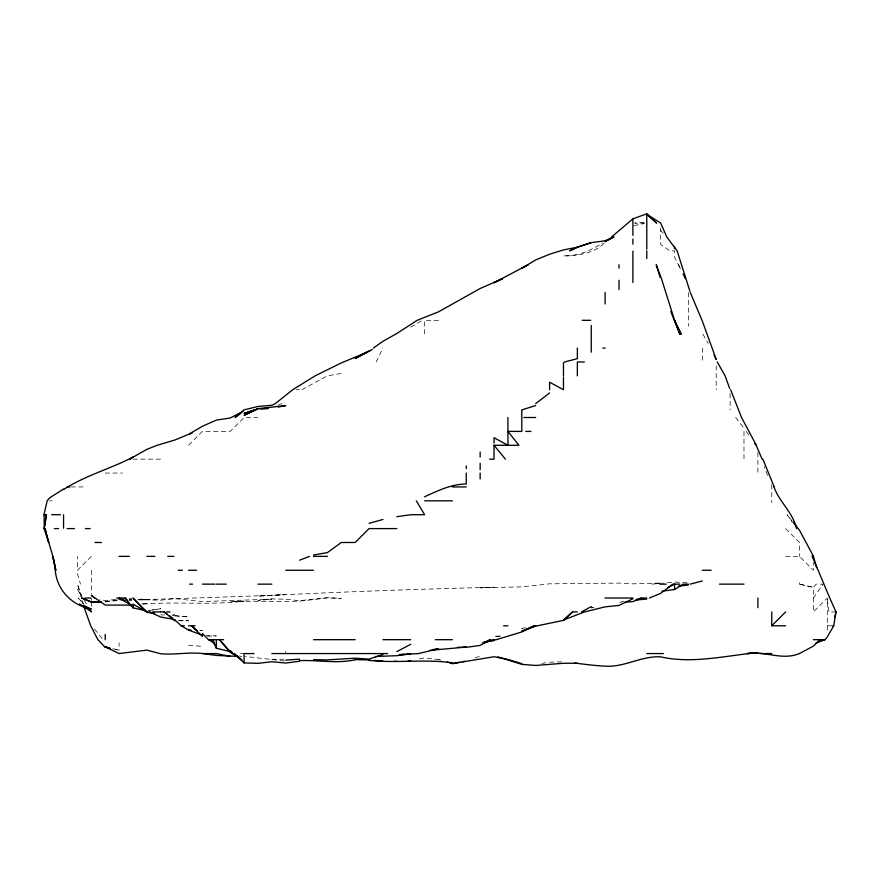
<?xml version="1.0" encoding="UTF-8"?>
<svg xmlns="http://www.w3.org/2000/svg" width="880" height="880" viewBox="0 0 880 880"><rect width="100%" height="100%" fill="white"/><g stroke="black" fill="none" stroke-linecap="round" stroke-linejoin="round"><path stroke-width="0.66" stroke-dasharray="4.4 3.3" d="M376.145 361.966L382.943 348.073M813.417 598.026L823.108 584.144L816.035 584.144L813.417 587.411L813.417 611.919L827.299 598.026L827.299 631.95M188.54 445.28L202.422 431.398L230.197 431.398L244.079 417.505L257.972 417.505M91.333 556.369L77.451 570.262L77.451 556.369M604.021 243.419C593.175 253.968 577.786 255.376 563.464 255.904C577.808 256.597 590.887 250.195 602.811 242.946M410.718 327.184L421.113 320.991M301.851 389.741L327.404 375.848L341.286 373.483M278.08 404.976L281.82 403.623M475.101 657.921L480.15 656.172M624.063 601.161L619.014 602.536L621.533 602.36M419.551 658.812L424.6 657.822L441.012 660.044M634.161 225.577L644.259 223.597M525.591 627.693L521.807 628.408L525.591 627.902M149.402 610.522L160.765 608.707L148.137 610.445M172.128 615.274L174.647 614.878L172.128 615.208L188.54 616.913L172.128 615.857M542.003 663.366L545.798 662.772M105.226 601.524L117.843 599.764M659.417 583.176L651.871 584.144L674.553 582.109L688.446 582.813M105.226 602.008L119.108 600.336M143.088 603.9L146.883 603.449L141.834 603.856M115.324 599.489L105.226 600.622L99.88 599.324M129.206 598.466L131.736 598.18M644.094 222.607L634.7 223.102L644.094 223.102M500.346 635.998L494.032 636.317L500.346 636.306M143.088 604.12C176.737 601.304 210.518 605.418 244.079 601.172L230.197 601.458L285.747 601.557L299.629 601.128L327.404 598.037L341.286 598.4L327.404 597.542L299.629 600.71L285.747 599.203L271.854 598.928L257.972 600.391L271.854 599.137L202.422 601.579L174.647 598.62L160.765 600.193L138.039 599.577M659.406 583.066L632.896 583.847L619.014 583.099L549.582 583.825L521.807 586.894L480.15 587.807L494.032 587.246C415.294 589.226 336.633 591.954 257.972 596.112L285.747 594.583C236.434 596.937 187.308 598.048 138.039 599.929L146.883 599.808L138.039 598.686M207.471 636.218L216.315 635.91L206.206 635.525M549.582 662.167L562.199 661.859M129.206 600.127L131.736 600.072M271.854 659.318L285.747 659.186M438.493 320.309L424.6 320.309L424.6 334.191M296.153 389.741L299.629 389.741M132.99 459.162L160.765 459.162M105.226 473.055L122.375 473.055M71.005 486.937L85.712 486.937M49.676 500.83L51.997 500.83M785.642 556.369L799.535 556.369L813.417 570.262L813.417 562.683M799.535 584.144L813.417 587.411L799.535 584.144L799.535 582.274L799.887 584.144M836 611.919L828.872 611.919L827.189 598.026M178.442 620.774L188.54 620.774L178.442 620.411M827.299 625.801L832.7 625.801M240.46 653.576L244.079 653.576M129.206 599.335L131.736 599.412M199.903 630.399L202.422 630.476L198.638 630.245M160.765 614.823L164.549 614.966M188.54 645.205L202.422 646.404M129.206 599.896L131.736 600.171M284.482 660.946L245.344 656.524M115.324 649.44L119.108 650.21L119.108 642.785M112.794 648.692L119.108 650.21M438.493 659.417L441.012 660.176M239.404 655.853L241.747 656.766M785.642 528.594L799.535 542.487L799.535 556.369M83.82 603.845L78.188 598.026L83.82 603.977M94.512 629.002L103.081 639.683M792.253 521.125L787.149 514.712L792.22 522.192M735.658 417.505L743.985 428.12M746.218 431.398L749.243 435.666M81.543 595.837L77.451 589.27L81.18 595.837M84.304 600.347L86.416 603.812M767.547 475.387L764.302 466.741M702.955 334.191L708.18 343.453M678.447 264.759L680.768 269.39L674.553 257.136L674.553 250.877L669.955 250.877L660.671 244.354L660.671 228.041M81.972 596.772L77.451 584.144L81.048 596.772M77.451 573.639L80.498 584.144M82.082 600.556L83.105 604.34M771.76 484.671L771.76 502.656M757.878 452.408L757.878 473.055M743.985 431.398L743.985 459.162M730.103 393.525L730.103 410.003M716.21 365.75L716.21 389.741M702.328 348.073L702.328 361.966M688.446 292.534L688.446 326.249M285.747 651.365L285.747 653.345M91.333 570.262L91.333 594.242M91.333 598.026L91.333 600.556M91.333 601.821L91.333 606.87M593.758 607.618L591.239 607.794L593.758 607.651M663.289 233.288L660.671 230.516L663.278 233.288"/><path stroke-width="1.32" d="M619.014 268.191L619.014 264.759M44.726 526.075L46.387 514.712L44.066 514.712L44.363 528.594M815.76 643.192L825.121 639.683L827.299 636.867L833.734 625.801L836 611.919C827.53 593.549 820.281 574.882 812.207 556.369L813.417 556.215L813.417 558.69M44.066 528.594L45.067 528.594L48.73 542.487L44.066 528.594L46.387 514.712M44 514.712L47.146 500.83L49.676 497.838L63.558 489.038M834.801 616.968L836 611.919M785.642 625.801L771.76 625.801L785.642 611.919M820.083 639.683L813.417 646.107L799.535 653.521M530.64 627.22L563.464 620.345L572.528 611.919L577.357 611.919M563.464 620.345L572.528 611.919M611.589 236.984L632.896 218.823L646.778 213.84L656.612 223.102L646.778 214.214L660.671 223.047L666.787 236.984L677.149 250.877L689.953 291.39M535.689 403.623L549.582 392.964M63.558 489.577C85.041 475.541 110.341 468.908 132.99 457.127L129.558 459.162L146.883 449.35L157.146 445.28L174.647 440.099L188.54 434.368L202.422 426.261L216.315 420.123L230.197 418.022L242.913 411.499M241.076 413.105L235.048 417.505L244.079 409.849L257.972 406.494L271.854 405.262L275.308 403.623L292.688 389.741L315.128 375.848L341.286 362.934L367.796 351.912M373.384 348.073L382.943 341.297L396.836 333.509L417.164 320.309L438.493 311.839L480.15 288.508L502.601 278.652L494.032 282.733L528.176 264.759L521.807 268.29L535.689 259.919L549.582 254.243L563.464 249.931L577.357 247.192L591.239 242.627L605.121 240.79L614.031 236.984L605.121 241.417M661.936 591.184L674.553 589.523L683.067 584.144L688.446 584.144M369.061 351.384L372.284 349.404M605.121 241.659L611.765 237.655M581.658 611.919L591.239 606.54M369.061 350.823L355.168 358.501L367.906 351.978M396.836 651.607L410.718 644.292M667.612 587.752L674.553 584.144L674.553 589.523M577.357 247.192L569.69 250.877L577.357 247.214L591.239 242.627M632.896 598.774L619.014 605.396L605.121 606.859L584.54 611.919L563.464 620.026M257.972 408.87L244.079 413.38L257.972 408.859L244.079 415.316L257.972 408.661L285.747 405.57L278.168 407.055M482.383 643.247L490.226 639.683L480.15 645.414L466.257 647.339L457.424 647.317M424.6 496.782C437.844 490.677 451.352 484.143 466.257 483.978L466.257 473.055M189.772 434.126L192.236 433.037M646.778 598.026L641.564 598.026L632.896 601.623L625.328 602.118M649.341 598.026L660.671 593.384L672.76 584.144L679.789 584.144M299.629 560.164L309.507 556.369M526.68 629.057L535.205 625.801L521.807 631.961L496.298 639.683L490.248 640.519M521.807 630.916L535.689 625.801L531.905 626.516M382.943 654.511L369.061 659.12L355.168 658.174L327.404 659.901L313.511 659.659M482.669 643.434L494.032 639.683M535.689 405.526L521.807 409.915L521.807 431.398L507.925 431.398L518.936 445.28L494.032 445.28L494.032 459.162L489.566 459.162M369.061 523.314L382.943 519.497M690.173 584.144L702.328 580.965M636.614 599.302L641.564 598.026M799.37 653.576C782.045 660.825 764.841 650.639 747.263 653.576L757.878 652.641C725.692 655.501 692.89 664.169 660.671 656.854C641.531 655.721 624.547 667.458 605.121 666.16C594.968 665.687 584.903 664.312 574.827 663.058M447.326 662.079L452.375 663.608L459.954 662.178M462.473 661.705L465.003 661.232M313.511 555.005L327.404 552.607L341.286 542.487L355.168 542.487L369.061 528.594L396.836 528.594M483.934 642.136L494.032 640.574M396.836 516.692L410.718 514.712L424.6 514.712L416.306 500.83M433.444 649.429L438.493 648.736L418.594 653.576L399.355 654.709M452.375 663.608L494.032 656.733L507.925 659.45L521.807 663.652M299.629 661.232L285.747 663.047L271.854 661.727L257.972 663.355L244.079 662.915L234.058 653.576L240.075 658.262M355.168 659.78C336.754 663.861 318.175 659.901 299.629 660.594M678.348 586.179L688.446 584.958M375.375 656.502L396.836 655.677L410.718 653.851L406.934 654.093M635.426 600.039L646.778 599.06M285.747 660.099L299.629 659.175M399.355 654.577L404.404 654.258M408.188 660.704L410.718 660.55M429.649 650.375L466.257 647.064L463.738 647.108M101.431 601.667L91.333 602.03L81.763 598.026L91.333 602.03L101.431 602.019M131.736 605.132L105.226 605.066L91.333 595.364L94.534 598.026M577.357 663.234L563.464 663.278L535.689 665.456L521.807 664.356L497.827 656.832M110.275 648.395L105.226 646.866L119.108 653.543L146.883 650.122L160.765 653.774C174.691 654.94 188.507 652.025 202.422 653.521L216.315 655.435L237.776 656.381M582.208 320.309L590.667 320.309M602.8 348.073L605.121 348.073M584.364 361.966L577.357 361.966L577.357 375.848M523.908 417.505L535.689 417.505M525.745 431.398L530.948 431.398M67.133 486.937L69.718 486.937M452.375 486.937L466.257 486.937M424.6 500.83L452.375 500.83M51.612 514.712L60.456 514.712M54.373 528.594L58.586 528.594M67.177 528.594L74.393 528.594M85.349 528.594L90.145 528.594M95.007 542.487L101.431 542.487M119.108 556.369L129.58 556.369M146.883 556.369L154.858 556.369M167.75 556.369L173.888 556.369M313.511 556.369L327.404 556.369M812.207 556.369L813.417 556.369L816.574 567.732M178.277 570.262L182.38 570.262M188.54 570.262L196.658 570.262M285.747 570.262L313.511 570.262M702.328 570.262L711.172 570.262M189.574 584.144L192.577 584.144M202.422 584.144L214.885 584.144M216.315 584.144L226.27 584.144M257.972 584.144L271.854 584.144M659.824 584.144L666.182 584.144M719.444 584.144L743.985 584.144M84.975 598.026L90.585 598.026M116.754 598.026L118.239 598.026M132.99 606.232L119.108 598.026L125.18 598.026L127.787 600.765M604.868 598.026L632.896 598.026M145.618 610.654L132.99 607.827L132.99 604.142L146.883 611.919L154.55 613.107M152.768 611.919L160.314 611.919M160.765 611.919L164.142 611.919L167.299 614.196M166.672 611.919L170.049 611.919M174.647 619.751L181.214 625.801L184.371 625.801M188.54 625.801L195.107 625.801M503.58 625.801L507.925 625.801M832.7 625.801L833.734 625.801M197.45 630.96L191.488 625.801L202.422 636.394L202.422 633.512L208.472 639.683L223.608 639.683M313.511 639.683L355.168 639.683M382.943 639.683L410.718 639.683M435.336 639.683L452.375 639.683M813.307 639.683L825.121 639.683M202.862 653.576L216.315 653.576L230.197 656.403M253.979 653.576L244.079 653.576L244.079 662.915M271.854 653.576L387.684 653.576M646.778 653.576L663.366 653.576M759.979 653.576L771.76 653.609L766.139 653.576M394.306 661.309L396.836 661.353M355.168 659.626L369.061 659.956M181.214 625.801L188.54 630.025L191.059 630.113M369.061 660.374C396.803 663.377 424.688 658.867 452.375 662.827M374.11 660.385L382.943 661.144M146.883 612.293L154.451 613.536M173.393 619.245L160.765 617.067L149.589 611.919M105.226 646.866L109.01 647.779M214.269 642.785L212.212 639.683L216.315 648.23L230.197 651.596L219.384 639.683L230.197 652.333L233.002 653.576M125.422 600.93L119.108 599.181M119.108 598.026L124.157 600.028M202.422 635.25L188.54 630.025M84.392 605.814L91.333 609.103C71.852 605.319 56.991 590.304 55.231 570.262C54.076 555.83 47.993 542.63 45.067 528.594M208.472 639.683L214.071 642.928M79.585 603.933L91.333 611.6M241.956 659.967L232.408 653.576L230.197 650.584L231.88 652.08M169.4 615.703L172.546 617.98M214.401 642.719L210.573 639.683L215.49 644.985M164.142 611.919L174.647 620.774L174.647 619.498M146.883 611.919L132.99 598.026L146.212 611.919M105.226 647.361L97.889 639.683L90.728 625.801L83.446 605.605M88.517 608.938L91.333 611.919M494.032 445.28L505.417 459.162M793.1 522.192L799.535 530.321L813.417 556.215M125.18 598.026L132.99 607.827M754.523 443.146L756.03 445.28M756.646 446.303L762.091 459.162M717.244 361.966L725.109 375.848L729.652 388.476M756.349 445.28L741.532 417.505L730.664 389.741M683.133 274.021L685.476 278.652M773.982 486.937C779.328 502.183 793.034 512.512 796.565 528.594M714.043 354.937L716.21 359.502M762.883 459.162L774.191 486.937M690.327 292.534L702.328 321.09L716.21 359.315M670.824 311.465L674.234 320.309L681.23 334.191L674.553 320.309L661.463 278.652L656.227 264.759L660.154 277.387M771.76 611.919L771.76 625.801M757.878 598.026L757.878 607.684M674.553 246.576L674.553 248.721M646.778 213.84L646.778 249.205M646.778 250.877L646.778 258.511M632.896 218.823L632.896 235.323M632.896 239.041L632.896 244.167M632.896 251.196L632.896 282.491M619.014 280.28L619.014 289.553M605.121 292.534L605.121 304.018M591.239 325.413L591.239 352.165M577.357 348.073L577.357 358.655L564.564 361.966L563.464 363.044L563.464 375.848M563.464 377.124L563.464 389.741L549.582 382.184L549.582 389.741M507.925 417.505L507.925 445.28L494.032 437.734L494.032 443.157M480.15 452.078L480.15 457.083M480.15 463.364L480.15 469.656M480.15 473.055L480.15 478.995M466.257 465.916L466.257 468.688M216.315 639.683L216.315 648.23M105.226 634.326L105.226 639.683M63.558 514.712L63.558 528.22M268.07 408.452L260.491 408.76L268.07 408.452M679.822 334.191L674.553 320.309L679.822 334.191M55.814 570.262L52.877 556.369L55.814 570.262"/></g></svg>
